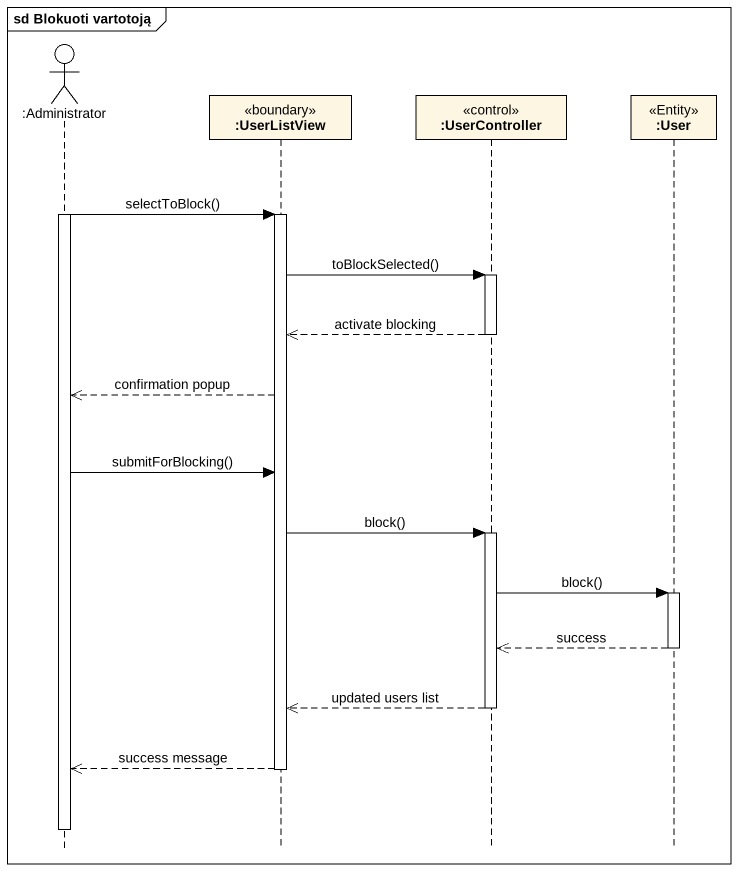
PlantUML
@startuml
mainframe sd Blokuoti vartotoją
hide footbox
actor ":Administrator" as Administrator
participant ":UserListView" as UserListView <<boundary>>
participant ":UserController" as UserController <<control>>
participant ":User" as User <<Entity>>

activate Administrator
Administrator -> UserListView : selectToBlock()
activate UserListView
UserListView -> UserController : toBlockSelected()
activate UserController
UserController -->> UserListView : activate blocking
deactivate UserController
UserListView -->> Administrator : confirmation popup
Administrator -> UserListView : submitForBlocking()
UserListView -> UserController : block()
activate UserController
UserController -> User : block()
activate User
User -->> UserController : success
deactivate User
UserController -->> UserListView : updated users list
deactivate UserController
UserListView -->> Administrator : success message
deactivate UserListView
deactivate Administrator
@enduml
